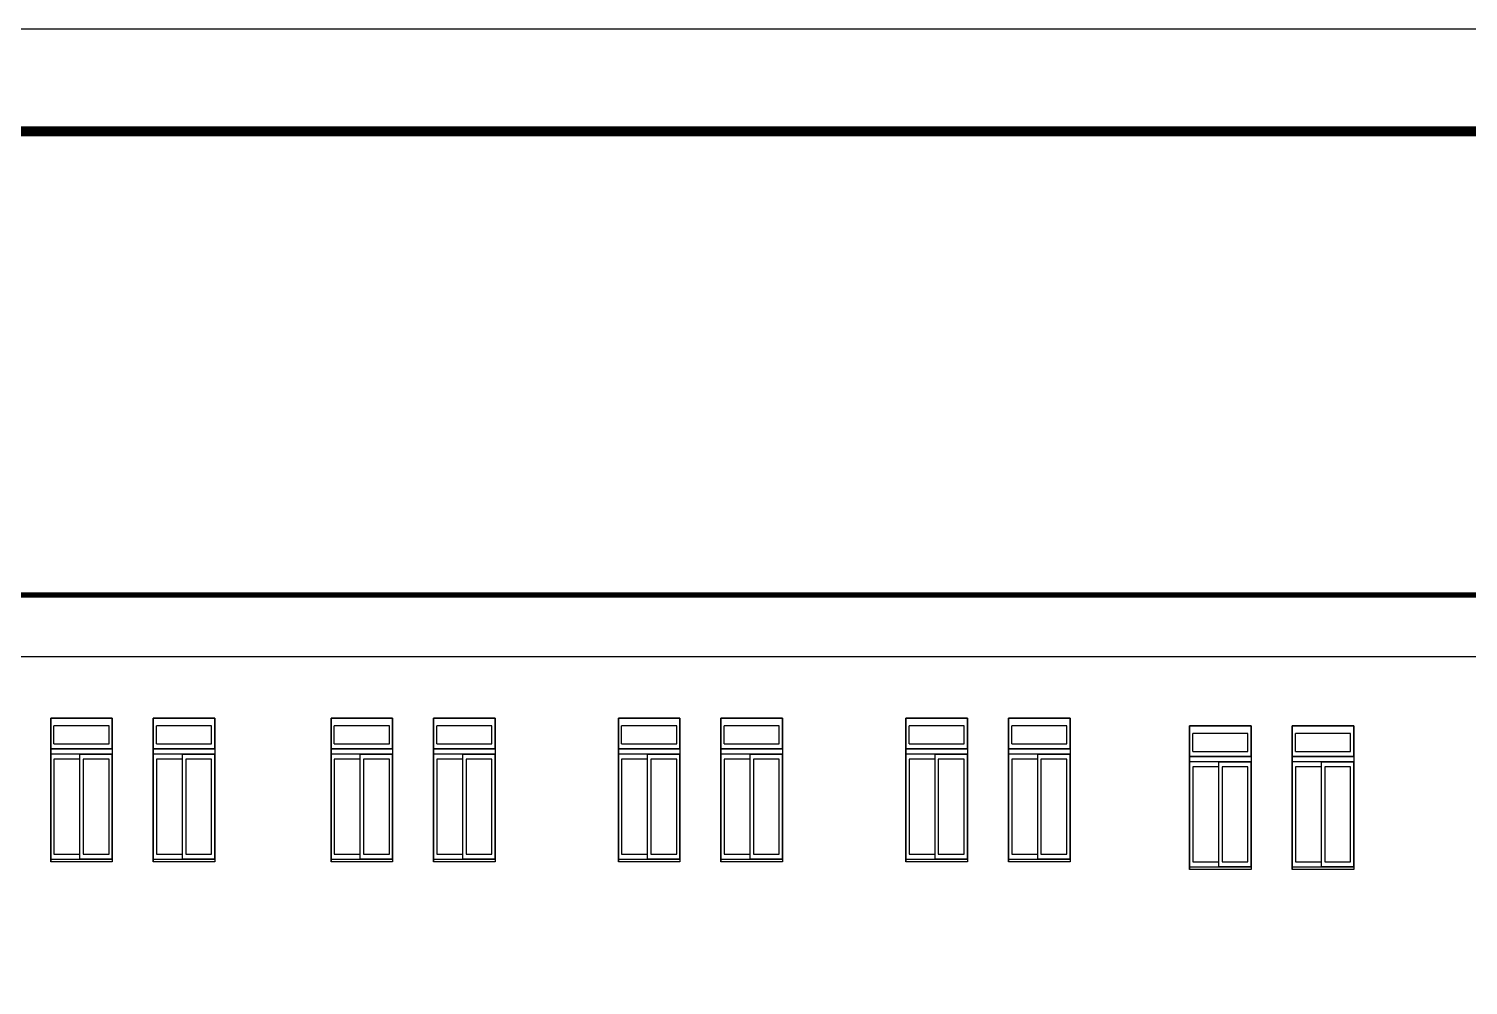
# Model space of a CAD drawing. Extents: x -55219 to 470149, y 494712 to 780039.
# Drawn here: x 278044 to 299083, y 569827 to 583812 of the extents above; entities that cross this region are included whole.
import ezdxf

# ---------------------------------------------------------------- set-up
doc = ezdxf.new("R2010")
doc.units = 0
doc.header["$LTSCALE"] = 1500
doc.header["$MEASUREMENT"] = 0
doc.layers.add('LVTRY', color=6, linetype='CONTINUOUS')
doc.layers.add('PUB_TITLE', color=4, linetype='CONTINUOUS')

msp = doc.modelspace()

# ---------------------------------------------------------------- linework, layer by layer
at = {"layer": 'LVTRY', "color": 7}
for p, q in [((277664.3, 574632.8), (320364.3, 574632.8)), ((278364.3, 573732.8), (278364.3, 571632.8)), ((279264.3, 573732.8), (278364.3, 573732.8)), ((279264.3, 573732.8), (278364.3, 573732.8)), ((278364.3, 573732.8), (279264.3, 573732.8)), ((279264.3, 573732.8), (278364.3, 573732.8)), ((279264.3, 573732.8), (278364.3, 573732.8)), ((278364.3, 573732.8), (278364.3, 573282.8)), ((278364.3, 573282.8), (278364.3, 573732.8)), ((278364.3, 573732.8), (278364.3, 573282.8)), ((278364.3, 573282.8), (278364.3, 573732.8)), ((278364.3, 573282.8), (278364.3, 573732.8)), ((279264.3, 573732.8), (279264.3, 571632.8)), ((279264.3, 573282.8), (279264.3, 573732.8)), ((279264.3, 573732.8), (279264.3, 573282.8)), ((279264.3, 573732.8), (279264.3, 573282.8)), ((279264.3, 573732.8), (279264.3, 573282.8)), ((279264.3, 573732.8), (279264.3, 573282.8)), ((279864.3, 573732.8), (279864.3, 571632.8)), ((280764.3, 573732.8), (279864.3, 573732.8)), ((280764.3, 573732.8), (279864.3, 573732.8)), ((279864.3, 573732.8), (280764.3, 573732.8)), ((280764.3, 573732.8), (279864.3, 573732.8)), ((280764.3, 573732.8), (279864.3, 573732.8)), ((279864.3, 573732.8), (279864.3, 573282.8)), ((279864.3, 573282.8), (279864.3, 573732.8)), ((279864.3, 573732.8), (279864.3, 573282.8)), ((279864.3, 573282.8), (279864.3, 573732.8)), ((279864.3, 573282.8), (279864.3, 573732.8)), ((280764.3, 573732.8), (280764.3, 571632.8)), ((280764.3, 573282.8), (280764.3, 573732.8)), ((280764.3, 573732.8), (280764.3, 573282.8)), ((280764.3, 573732.8), (280764.3, 573282.8)), ((280764.3, 573732.8), (280764.3, 573282.8)), ((280764.3, 573732.8), (280764.3, 573282.8)), ((282461.7, 573732.8), (282461.7, 571632.8)), ((283361.7, 573732.8), (282461.7, 573732.8)), ((283361.7, 573732.8), (282461.7, 573732.8)), ((282461.7, 573732.8), (283361.7, 573732.8)), ((283361.7, 573732.8), (282461.7, 573732.8)), ((283361.7, 573732.8), (282461.7, 573732.8)), ((282461.7, 573732.8), (282461.7, 573282.8)), ((282461.7, 573282.8), (282461.7, 573732.8)), ((282461.7, 573732.8), (282461.7, 573282.8)), ((282461.7, 573282.8), (282461.7, 573732.8)), ((282461.7, 573282.8), (282461.7, 573732.8)), ((283361.7, 573732.8), (283361.7, 571632.8)), ((283361.7, 573282.8), (283361.7, 573732.8)), ((283361.7, 573732.8), (283361.7, 573282.8)), ((283361.7, 573732.8), (283361.7, 573282.8)), ((283361.7, 573732.8), (283361.7, 573282.8)), ((283361.7, 573732.8), (283361.7, 573282.8)), ((283961.7, 573732.8), (283961.7, 571632.8)), ((284861.7, 573732.8), (283961.7, 573732.8)), ((284861.7, 573732.8), (283961.7, 573732.8)), ((283961.7, 573732.8), (284861.7, 573732.8)), ((284861.7, 573732.8), (283961.7, 573732.8)), ((284861.7, 573732.8), (283961.7, 573732.8)), ((283961.7, 573732.8), (283961.7, 573282.8)), ((283961.7, 573282.8), (283961.7, 573732.8)), ((283961.7, 573732.8), (283961.7, 573282.8)), ((283961.7, 573282.8), (283961.7, 573732.8)), ((283961.7, 573282.8), (283961.7, 573732.8)), ((284861.7, 573732.8), (284861.7, 571632.8)), ((284861.7, 573282.8), (284861.7, 573732.8)), ((284861.7, 573732.8), (284861.7, 573282.8)), ((284861.7, 573732.8), (284861.7, 573282.8)), ((284861.7, 573732.8), (284861.7, 573282.8)), ((284861.7, 573732.8), (284861.7, 573282.8)), ((286661.7, 573732.8), (286661.7, 571632.8)), ((287561.7, 573732.8), (286661.7, 573732.8)), ((287561.7, 573732.8), (286661.7, 573732.8)), ((286661.7, 573732.8), (287561.7, 573732.8)), ((287561.7, 573732.8), (286661.7, 573732.8)), ((287561.7, 573732.8), (286661.7, 573732.8)), ((286661.7, 573732.8), (286661.7, 573282.8)), ((286661.7, 573282.8), (286661.7, 573732.8)), ((286661.7, 573732.8), (286661.7, 573282.8)), ((286661.7, 573282.8), (286661.7, 573732.8)), ((286661.7, 573282.8), (286661.7, 573732.8)), ((287561.7, 573732.8), (287561.7, 571632.8)), ((287561.7, 573282.8), (287561.7, 573732.8)), ((287561.7, 573732.8), (287561.7, 573282.8)), ((287561.7, 573732.8), (287561.7, 573282.8)), ((287561.7, 573732.8), (287561.7, 573282.8)), ((287561.7, 573732.8), (287561.7, 573282.8)), ((288161.7, 573732.8), (288161.7, 571632.8)), ((289061.7, 573732.8), (288161.7, 573732.8)), ((289061.7, 573732.8), (288161.7, 573732.8)), ((288161.7, 573732.8), (289061.7, 573732.8)), ((289061.7, 573732.8), (288161.7, 573732.8)), ((289061.7, 573732.8), (288161.7, 573732.8)), ((288161.7, 573732.8), (288161.7, 573282.8)), ((288161.7, 573282.8), (288161.7, 573732.8)), ((288161.7, 573732.8), (288161.7, 573282.8)), ((288161.7, 573282.8), (288161.7, 573732.8)), ((288161.7, 573282.8), (288161.7, 573732.8)), ((289061.7, 573732.8), (289061.7, 571632.8)), ((289061.7, 573282.8), (289061.7, 573732.8)), ((289061.7, 573732.8), (289061.7, 573282.8)), ((289061.7, 573732.8), (289061.7, 573282.8)), ((289061.7, 573732.8), (289061.7, 573282.8)), ((289061.7, 573732.8), (289061.7, 573282.8)), ((290864.3, 573732.8), (290864.3, 571632.8)), ((291764.3, 573732.8), (290864.3, 573732.8)), ((291764.3, 573732.8), (290864.3, 573732.8)), ((290864.3, 573732.8), (291764.3, 573732.8)), ((291764.3, 573732.8), (290864.3, 573732.8)), ((291764.3, 573732.8), (290864.3, 573732.8)), ((290864.3, 573732.8), (290864.3, 573282.8)), ((290864.3, 573282.8), (290864.3, 573732.8)), ((290864.3, 573732.8), (290864.3, 573282.8)), ((290864.3, 573282.8), (290864.3, 573732.8)), ((290864.3, 573282.8), (290864.3, 573732.8)), ((291764.3, 573732.8), (291764.3, 571632.8)), ((291764.3, 573282.8), (291764.3, 573732.8)), ((291764.3, 573732.8), (291764.3, 573282.8)), ((291764.3, 573732.8), (291764.3, 573282.8)), ((291764.3, 573732.8), (291764.3, 573282.8)), ((291764.3, 573732.8), (291764.3, 573282.8)), ((292364.3, 573732.8), (292364.3, 571632.8)), ((293264.3, 573732.8), (292364.3, 573732.8)), ((293264.3, 573732.8), (292364.3, 573732.8)), ((292364.3, 573732.8), (293264.3, 573732.8)), ((293264.3, 573732.8), (292364.3, 573732.8)), ((293264.3, 573732.8), (292364.3, 573732.8)), ((292364.3, 573732.8), (292364.3, 573282.8)), ((292364.3, 573282.8), (292364.3, 573732.8)), ((292364.3, 573732.8), (292364.3, 573282.8)), ((292364.3, 573282.8), (292364.3, 573732.8)), ((292364.3, 573282.8), (292364.3, 573732.8)), ((293264.3, 573732.8), (293264.3, 571632.8)), ((293264.3, 573282.8), (293264.3, 573732.8)), ((293264.3, 573732.8), (293264.3, 573282.8)), ((293264.3, 573732.8), (293264.3, 573282.8)), ((293264.3, 573732.8), (293264.3, 573282.8)), ((293264.3, 573732.8), (293264.3, 573282.8)), ((279216.9, 573620.3), (278411.7, 573620.3)), ((279216.9, 573620.3), (278411.7, 573620.3)), ((278411.7, 573357.8), (278411.7, 573620.3)), ((278411.7, 573357.8), (278411.7, 573620.3)), ((279216.9, 573357.8), (279216.9, 573620.3)), ((279216.9, 573357.8), (279216.9, 573620.3)), ((280716.9, 573620.3), (279911.7, 573620.3)), ((280716.9, 573620.3), (279911.7, 573620.3)), ((279911.7, 573357.8), (279911.7, 573620.3)), ((279911.7, 573357.8), (279911.7, 573620.3)), ((280716.9, 573357.8), (280716.9, 573620.3)), ((280716.9, 573357.8), (280716.9, 573620.3)), ((283314.3, 573620.3), (282509, 573620.3)), ((283314.3, 573620.3), (282509, 573620.3)), ((282509, 573357.8), (282509, 573620.3)), ((282509, 573357.8), (282509, 573620.3)), ((283314.3, 573357.8), (283314.3, 573620.3)), ((283314.3, 573357.8), (283314.3, 573620.3)), ((284814.3, 573620.3), (284009, 573620.3)), ((284814.3, 573620.3), (284009, 573620.3)), ((284009, 573357.8), (284009, 573620.3)), ((284009, 573357.8), (284009, 573620.3)), ((284814.3, 573357.8), (284814.3, 573620.3)), ((284814.3, 573357.8), (284814.3, 573620.3)), ((287514.3, 573620.3), (286709, 573620.3)), ((287514.3, 573620.3), (286709, 573620.3)), ((286709, 573357.8), (286709, 573620.3)), ((286709, 573357.8), (286709, 573620.3)), ((287514.3, 573357.8), (287514.3, 573620.3)), ((287514.3, 573357.8), (287514.3, 573620.3)), ((289014.3, 573620.3), (288209, 573620.3)), ((289014.3, 573620.3), (288209, 573620.3)), ((288209, 573357.8), (288209, 573620.3)), ((288209, 573357.8), (288209, 573620.3)), ((289014.3, 573357.8), (289014.3, 573620.3)), ((289014.3, 573357.8), (289014.3, 573620.3)), ((291716.9, 573620.3), (290911.7, 573620.3)), ((291716.9, 573620.3), (290911.7, 573620.3)), ((290911.7, 573357.8), (290911.7, 573620.3)), ((290911.7, 573357.8), (290911.7, 573620.3)), ((291716.9, 573357.8), (291716.9, 573620.3)), ((291716.9, 573357.8), (291716.9, 573620.3)), ((293216.9, 573620.3), (292411.7, 573620.3)), ((293216.9, 573620.3), (292411.7, 573620.3)), ((292411.7, 573357.8), (292411.7, 573620.3)), ((292411.7, 573357.8), (292411.7, 573620.3)), ((293216.9, 573357.8), (293216.9, 573620.3)), ((293216.9, 573357.8), (293216.9, 573620.3)), ((295011.7, 573620.3), (295011.7, 571520.3)), ((295911.7, 573620.3), (295011.7, 573620.3)), ((295911.7, 573620.3), (295011.7, 573620.3)), ((295011.7, 573620.3), (295911.7, 573620.3)), ((295911.7, 573620.3), (295011.7, 573620.3)), ((295911.7, 573620.3), (295011.7, 573620.3)), ((295011.7, 573620.3), (295011.7, 573170.3)), ((295011.7, 573170.3), (295011.7, 573620.3)), ((295011.7, 573620.3), (295011.7, 573170.3)), ((295011.7, 573170.3), (295011.7, 573620.3)), ((295011.7, 573170.3), (295011.7, 573620.3)), ((295911.7, 573620.3), (295911.7, 571520.3)), ((295911.7, 573170.3), (295911.7, 573620.3)), ((295911.7, 573620.3), (295911.7, 573170.3)), ((295911.7, 573620.3), (295911.7, 573170.3)), ((295911.7, 573620.3), (295911.7, 573170.3)), ((295911.7, 573620.3), (295911.7, 573170.3)), ((296511.7, 573620.3), (296511.7, 571520.3)), ((297411.7, 573620.3), (296511.7, 573620.3)), ((297411.7, 573620.3), (296511.7, 573620.3)), ((296511.7, 573620.3), (297411.7, 573620.3)), ((297411.7, 573620.3), (296511.7, 573620.3)), ((297411.7, 573620.3), (296511.7, 573620.3)), ((296511.7, 573620.3), (296511.7, 573170.3)), ((296511.7, 573170.3), (296511.7, 573620.3)), ((296511.7, 573620.3), (296511.7, 573170.3)), ((296511.7, 573170.3), (296511.7, 573620.3)), ((296511.7, 573170.3), (296511.7, 573620.3)), ((297411.7, 573620.3), (297411.7, 571520.3)), ((297411.7, 573170.3), (297411.7, 573620.3)), ((297411.7, 573620.3), (297411.7, 573170.3)), ((297411.7, 573620.3), (297411.7, 573170.3)), ((297411.7, 573620.3), (297411.7, 573170.3)), ((297411.7, 573620.3), (297411.7, 573170.3)), ((278411.7, 573357.8), (279216.9, 573357.8)), ((278411.7, 573357.8), (279216.9, 573357.8)), ((279911.7, 573357.8), (280716.9, 573357.8)), ((279911.7, 573357.8), (280716.9, 573357.8)), ((282509, 573357.8), (283314.3, 573357.8)), ((282509, 573357.8), (283314.3, 573357.8)), ((284009, 573357.8), (284814.3, 573357.8)), ((284009, 573357.8), (284814.3, 573357.8)), ((286709, 573357.8), (287514.3, 573357.8)), ((286709, 573357.8), (287514.3, 573357.8)), ((288209, 573357.8), (289014.3, 573357.8)), ((288209, 573357.8), (289014.3, 573357.8)), ((290911.7, 573357.8), (291716.9, 573357.8)), ((290911.7, 573357.8), (291716.9, 573357.8)), ((292411.7, 573357.8), (293216.9, 573357.8)), ((292411.7, 573357.8), (293216.9, 573357.8)), ((295864.3, 573507.8), (295059, 573507.8)), ((295864.3, 573507.8), (295059, 573507.8)), ((295059, 573245.3), (295059, 573507.8)), ((295059, 573245.3), (295059, 573507.8)), ((295864.3, 573245.3), (295864.3, 573507.8)), ((295864.3, 573245.3), (295864.3, 573507.8)), ((297364.3, 573507.8), (296559, 573507.8)), ((297364.3, 573507.8), (296559, 573507.8)), ((296559, 573245.3), (296559, 573507.8)), ((296559, 573245.3), (296559, 573507.8)), ((297364.3, 573245.3), (297364.3, 573507.8)), ((297364.3, 573245.3), (297364.3, 573507.8)), ((278364.3, 571632.8), (278364.3, 573282.8)), ((278364.3, 571632.8), (278364.3, 573282.8)), ((278364.3, 573282.8), (279264.3, 573282.8)), ((279264.3, 573282.8), (278364.3, 573282.8)), ((279264.3, 573282.8), (278364.3, 573282.8)), ((278364.3, 573207.8), (278364.3, 571670.3)), ((278364.3, 573207.8), (278364.3, 571670.3)), ((279264.3, 573207.8), (278364.3, 573207.8)), ((279264.3, 573207.8), (278364.3, 573207.8)), ((278411.7, 573132.8), (278411.7, 571745.3)), ((278411.7, 573132.8), (278411.7, 571745.3)), ((278790.6, 573132.8), (278411.7, 573132.8)), ((278790.6, 573132.8), (278411.7, 573132.8)), ((278790.6, 571670.3), (278790.6, 573207.8)), ((278790.6, 571670.3), (278790.6, 573207.8)), ((278790.6, 573207.8), (279264.3, 573207.8)), ((278838, 573132.8), (278838, 571745.3)), ((278838, 573132.8), (278838, 571745.3)), ((279216.9, 573132.8), (278838, 573132.8)), ((279216.9, 573132.8), (278838, 573132.8)), ((279216.9, 571745.3), (279216.9, 573132.8)), ((279216.9, 571745.3), (279216.9, 573132.8)), ((279264.3, 573282.8), (279264.3, 571632.8)), ((279264.3, 573282.8), (279264.3, 571632.8)), ((279264.3, 571670.3), (279264.3, 573207.8)), ((279264.3, 573207.8), (279264.3, 571670.3)), ((279264.3, 573207.8), (279264.3, 571670.3)), ((279864.3, 571632.8), (279864.3, 573282.8)), ((279864.3, 571632.8), (279864.3, 573282.8)), ((279864.3, 573282.8), (280764.3, 573282.8)), ((280764.3, 573282.8), (279864.3, 573282.8)), ((280764.3, 573282.8), (279864.3, 573282.8)), ((279864.3, 573207.8), (279864.3, 571670.3)), ((279864.3, 573207.8), (279864.3, 571670.3)), ((280764.3, 573207.8), (279864.3, 573207.8)), ((280764.3, 573207.8), (279864.3, 573207.8)), ((279911.7, 573132.8), (279911.7, 571745.3)), ((279911.7, 573132.8), (279911.7, 571745.3)), ((280290.6, 573132.8), (279911.7, 573132.8)), ((280290.6, 573132.8), (279911.7, 573132.8)), ((280290.6, 571670.3), (280290.6, 573207.8)), ((280290.6, 571670.3), (280290.6, 573207.8)), ((280290.6, 573207.8), (280764.3, 573207.8)), ((280338, 573132.8), (280338, 571745.3)), ((280338, 573132.8), (280338, 571745.3)), ((280716.9, 573132.8), (280338, 573132.8)), ((280716.9, 573132.8), (280338, 573132.8)), ((280716.9, 571745.3), (280716.9, 573132.8)), ((280716.9, 571745.3), (280716.9, 573132.8)), ((280764.3, 573282.8), (280764.3, 571632.8)), ((280764.3, 573282.8), (280764.3, 571632.8)), ((280764.3, 571670.3), (280764.3, 573207.8)), ((280764.3, 573207.8), (280764.3, 571670.3)), ((280764.3, 573207.8), (280764.3, 571670.3)), ((282461.7, 571632.8), (282461.7, 573282.8)), ((282461.7, 571632.8), (282461.7, 573282.8)), ((282461.7, 573282.8), (283361.7, 573282.8)), ((283361.7, 573282.8), (282461.7, 573282.8)), ((283361.7, 573282.8), (282461.7, 573282.8)), ((282461.7, 573207.8), (282461.7, 571670.3)), ((282461.7, 573207.8), (282461.7, 571670.3)), ((283361.7, 573207.8), (282461.7, 573207.8)), ((283361.7, 573207.8), (282461.7, 573207.8)), ((282509, 573132.8), (282509, 571745.3)), ((282509, 573132.8), (282509, 571745.3)), ((282888, 573132.8), (282509, 573132.8)), ((282888, 573132.8), (282509, 573132.8)), ((282888, 571670.3), (282888, 573207.8)), ((282888, 571670.3), (282888, 573207.8)), ((282888, 573207.8), (283361.7, 573207.8)), ((282935.3, 573132.8), (282935.3, 571745.3)), ((282935.3, 573132.8), (282935.3, 571745.3)), ((283314.3, 573132.8), (282935.3, 573132.8)), ((283314.3, 573132.8), (282935.3, 573132.8)), ((283314.3, 571745.3), (283314.3, 573132.8)), ((283314.3, 571745.3), (283314.3, 573132.8)), ((283361.7, 573282.8), (283361.7, 571632.8)), ((283361.7, 573282.8), (283361.7, 571632.8)), ((283361.7, 571670.3), (283361.7, 573207.8)), ((283361.7, 573207.8), (283361.7, 571670.3)), ((283361.7, 573207.8), (283361.7, 571670.3)), ((283961.7, 571632.8), (283961.7, 573282.8)), ((283961.7, 571632.8), (283961.7, 573282.8)), ((283961.7, 573282.8), (284861.7, 573282.8)), ((284861.7, 573282.8), (283961.7, 573282.8)), ((284861.7, 573282.8), (283961.7, 573282.8)), ((283961.7, 573207.8), (283961.7, 571670.3)), ((283961.7, 573207.8), (283961.7, 571670.3)), ((284861.7, 573207.8), (283961.7, 573207.8)), ((284861.7, 573207.8), (283961.7, 573207.8)), ((284009, 573132.8), (284009, 571745.3)), ((284009, 573132.8), (284009, 571745.3)), ((284388, 573132.8), (284009, 573132.8)), ((284388, 573132.8), (284009, 573132.8)), ((284388, 571670.3), (284388, 573207.8)), ((284388, 571670.3), (284388, 573207.8)), ((284388, 573207.8), (284861.7, 573207.8)), ((284435.3, 573132.8), (284435.3, 571745.3)), ((284435.3, 573132.8), (284435.3, 571745.3)), ((284814.3, 573132.8), (284435.3, 573132.8)), ((284814.3, 573132.8), (284435.3, 573132.8)), ((284814.3, 571745.3), (284814.3, 573132.8)), ((284814.3, 571745.3), (284814.3, 573132.8)), ((284861.7, 573282.8), (284861.7, 571632.8)), ((284861.7, 573282.8), (284861.7, 571632.8)), ((284861.7, 571670.3), (284861.7, 573207.8)), ((284861.7, 573207.8), (284861.7, 571670.3)), ((284861.7, 573207.8), (284861.7, 571670.3)), ((286661.7, 571632.8), (286661.7, 573282.8)), ((286661.7, 571632.8), (286661.7, 573282.8)), ((286661.7, 573282.8), (287561.7, 573282.8)), ((287561.7, 573282.8), (286661.7, 573282.8)), ((287561.7, 573282.8), (286661.7, 573282.8)), ((286661.7, 573207.8), (286661.7, 571670.3)), ((286661.7, 573207.8), (286661.7, 571670.3)), ((287561.7, 573207.8), (286661.7, 573207.8)), ((287561.7, 573207.8), (286661.7, 573207.8)), ((286709, 573132.8), (286709, 571745.3)), ((286709, 573132.8), (286709, 571745.3)), ((287088, 573132.8), (286709, 573132.8)), ((287088, 573132.8), (286709, 573132.8)), ((287088, 571670.3), (287088, 573207.8)), ((287088, 571670.3), (287088, 573207.8)), ((287088, 573207.8), (287561.7, 573207.8)), ((287135.3, 573132.8), (287135.3, 571745.3)), ((287135.3, 573132.8), (287135.3, 571745.3)), ((287514.3, 573132.8), (287135.3, 573132.8)), ((287514.3, 573132.8), (287135.3, 573132.8)), ((287514.3, 571745.3), (287514.3, 573132.8)), ((287514.3, 571745.3), (287514.3, 573132.8)), ((287561.7, 573282.8), (287561.7, 571632.8)), ((287561.7, 573282.8), (287561.7, 571632.8)), ((287561.7, 571670.3), (287561.7, 573207.8)), ((287561.7, 573207.8), (287561.7, 571670.3)), ((287561.7, 573207.8), (287561.7, 571670.3)), ((288161.7, 571632.8), (288161.7, 573282.8)), ((288161.7, 571632.8), (288161.7, 573282.8)), ((288161.7, 573282.8), (289061.7, 573282.8)), ((289061.7, 573282.8), (288161.7, 573282.8)), ((289061.7, 573282.8), (288161.7, 573282.8)), ((288161.7, 573207.8), (288161.7, 571670.3)), ((288161.7, 573207.8), (288161.7, 571670.3)), ((289061.7, 573207.8), (288161.7, 573207.8)), ((289061.7, 573207.8), (288161.7, 573207.8)), ((288209, 573132.8), (288209, 571745.3)), ((288209, 573132.8), (288209, 571745.3)), ((288588, 573132.8), (288209, 573132.8)), ((288588, 573132.8), (288209, 573132.8)), ((288588, 571670.3), (288588, 573207.8)), ((288588, 571670.3), (288588, 573207.8)), ((288588, 573207.8), (289061.7, 573207.8)), ((288635.3, 573132.8), (288635.3, 571745.3)), ((288635.3, 573132.8), (288635.3, 571745.3)), ((289014.3, 573132.8), (288635.3, 573132.8)), ((289014.3, 573132.8), (288635.3, 573132.8)), ((289014.3, 571745.3), (289014.3, 573132.8)), ((289014.3, 571745.3), (289014.3, 573132.8)), ((289061.7, 573282.8), (289061.7, 571632.8)), ((289061.7, 573282.8), (289061.7, 571632.8)), ((289061.7, 571670.3), (289061.7, 573207.8)), ((289061.7, 573207.8), (289061.7, 571670.3)), ((289061.7, 573207.8), (289061.7, 571670.3)), ((290864.3, 571632.8), (290864.3, 573282.8)), ((290864.3, 571632.8), (290864.3, 573282.8)), ((290864.3, 573282.8), (291764.3, 573282.8)), ((291764.3, 573282.8), (290864.3, 573282.8)), ((291764.3, 573282.8), (290864.3, 573282.8)), ((290864.3, 573207.8), (290864.3, 571670.3)), ((290864.3, 573207.8), (290864.3, 571670.3)), ((291764.3, 573207.8), (290864.3, 573207.8)), ((291764.3, 573207.8), (290864.3, 573207.8)), ((290911.7, 573132.8), (290911.7, 571745.3)), ((290911.7, 573132.8), (290911.7, 571745.3)), ((291290.6, 573132.8), (290911.7, 573132.8)), ((291290.6, 573132.8), (290911.7, 573132.8)), ((291290.6, 571670.3), (291290.6, 573207.8)), ((291290.6, 571670.3), (291290.6, 573207.8)), ((291290.6, 573207.8), (291764.3, 573207.8)), ((291338, 573132.8), (291338, 571745.3)), ((291338, 573132.8), (291338, 571745.3)), ((291716.9, 573132.8), (291338, 573132.8)), ((291716.9, 573132.8), (291338, 573132.8)), ((291716.9, 571745.3), (291716.9, 573132.8)), ((291716.9, 571745.3), (291716.9, 573132.8)), ((291764.3, 573282.8), (291764.3, 571632.8)), ((291764.3, 573282.8), (291764.3, 571632.8)), ((291764.3, 571670.3), (291764.3, 573207.8)), ((291764.3, 573207.8), (291764.3, 571670.3)), ((291764.3, 573207.8), (291764.3, 571670.3)), ((292364.3, 571632.8), (292364.3, 573282.8)), ((292364.3, 571632.8), (292364.3, 573282.8)), ((292364.3, 573282.8), (293264.3, 573282.8)), ((293264.3, 573282.8), (292364.3, 573282.8)), ((293264.3, 573282.8), (292364.3, 573282.8)), ((292364.3, 573207.8), (292364.3, 571670.3)), ((292364.3, 573207.8), (292364.3, 571670.3)), ((293264.3, 573207.8), (292364.3, 573207.8)), ((293264.3, 573207.8), (292364.3, 573207.8)), ((292411.7, 573132.8), (292411.7, 571745.3)), ((292411.7, 573132.8), (292411.7, 571745.3)), ((292790.6, 573132.8), (292411.7, 573132.8)), ((292790.6, 573132.8), (292411.7, 573132.8)), ((292790.6, 571670.3), (292790.6, 573207.8)), ((292790.6, 571670.3), (292790.6, 573207.8)), ((292790.6, 573207.8), (293264.3, 573207.8)), ((292838, 573132.8), (292838, 571745.3)), ((292838, 573132.8), (292838, 571745.3)), ((293216.9, 573132.8), (292838, 573132.8)), ((293216.9, 573132.8), (292838, 573132.8)), ((293216.9, 571745.3), (293216.9, 573132.8)), ((293216.9, 571745.3), (293216.9, 573132.8)), ((293264.3, 573282.8), (293264.3, 571632.8)), ((293264.3, 573282.8), (293264.3, 571632.8)), ((293264.3, 571670.3), (293264.3, 573207.8)), ((293264.3, 573207.8), (293264.3, 571670.3)), ((293264.3, 573207.8), (293264.3, 571670.3)), ((295011.7, 571520.3), (295011.7, 573170.3)), ((295011.7, 571520.3), (295011.7, 573170.3)), ((295011.7, 573170.3), (295911.7, 573170.3)), ((295911.7, 573170.3), (295011.7, 573170.3)), ((295911.7, 573170.3), (295011.7, 573170.3)), ((295059, 573245.3), (295864.3, 573245.3)), ((295059, 573245.3), (295864.3, 573245.3)), ((295911.7, 573170.3), (295911.7, 571520.3)), ((295911.7, 573170.3), (295911.7, 571520.3)), ((296511.7, 571520.3), (296511.7, 573170.3)), ((296511.7, 571520.3), (296511.7, 573170.3)), ((296511.7, 573170.3), (297411.7, 573170.3)), ((297411.7, 573170.3), (296511.7, 573170.3)), ((297411.7, 573170.3), (296511.7, 573170.3)), ((296559, 573245.3), (297364.3, 573245.3)), ((296559, 573245.3), (297364.3, 573245.3)), ((297411.7, 573170.3), (297411.7, 571520.3)), ((297411.7, 573170.3), (297411.7, 571520.3)), ((295011.7, 573095.3), (295011.7, 571557.8)), ((295011.7, 573095.3), (295011.7, 571557.8)), ((295911.7, 573095.3), (295011.7, 573095.3)), ((295911.7, 573095.3), (295011.7, 573095.3)), ((295059, 573020.3), (295059, 571632.8)), ((295059, 573020.3), (295059, 571632.8)), ((295438, 573020.3), (295059, 573020.3)), ((295438, 573020.3), (295059, 573020.3)), ((295438, 571557.8), (295438, 573095.3)), ((295438, 571557.8), (295438, 573095.3)), ((295438, 573095.3), (295911.7, 573095.3)), ((295485.3, 573020.3), (295485.3, 571632.8)), ((295485.3, 573020.3), (295485.3, 571632.8)), ((295864.3, 573020.3), (295485.3, 573020.3)), ((295864.3, 573020.3), (295485.3, 573020.3)), ((295864.3, 571632.8), (295864.3, 573020.3)), ((295864.3, 571632.8), (295864.3, 573020.3)), ((295911.7, 571557.8), (295911.7, 573095.3)), ((295911.7, 573095.3), (295911.7, 571557.8)), ((295911.7, 573095.3), (295911.7, 571557.8)), ((296511.7, 573095.3), (296511.7, 571557.8)), ((296511.7, 573095.3), (296511.7, 571557.8)), ((297411.7, 573095.3), (296511.7, 573095.3)), ((297411.7, 573095.3), (296511.7, 573095.3)), ((296559, 573020.3), (296559, 571632.8)), ((296559, 573020.3), (296559, 571632.8)), ((296938, 573020.3), (296559, 573020.3)), ((296938, 573020.3), (296559, 573020.3)), ((296938, 571557.8), (296938, 573095.3)), ((296938, 571557.8), (296938, 573095.3)), ((296938, 573095.3), (297411.7, 573095.3)), ((296985.3, 573020.3), (296985.3, 571632.8)), ((296985.3, 573020.3), (296985.3, 571632.8)), ((297364.3, 573020.3), (296985.3, 573020.3)), ((297364.3, 573020.3), (296985.3, 573020.3)), ((297364.3, 571632.8), (297364.3, 573020.3)), ((297364.3, 571632.8), (297364.3, 573020.3)), ((297411.7, 571557.8), (297411.7, 573095.3)), ((297411.7, 573095.3), (297411.7, 571557.8)), ((297411.7, 573095.3), (297411.7, 571557.8)), ((278364.3, 571670.3), (279264.3, 571670.3)), ((278364.3, 571670.3), (279264.3, 571670.3)), ((279264.3, 571632.8), (278364.3, 571632.8)), ((279264.3, 571632.8), (278364.3, 571632.8)), ((279264.3, 571632.8), (278364.3, 571632.8)), ((278364.3, 571632.8), (278364.3, 571632.8)), ((278411.7, 571745.3), (278790.6, 571745.3)), ((278411.7, 571745.3), (278790.6, 571745.3)), ((279264.3, 571670.3), (278790.6, 571670.3)), ((278838, 571745.3), (279216.9, 571745.3)), ((278838, 571745.3), (279216.9, 571745.3)), ((279864.3, 571670.3), (280764.3, 571670.3)), ((279864.3, 571670.3), (280764.3, 571670.3)), ((280764.3, 571632.8), (279864.3, 571632.8)), ((280764.3, 571632.8), (279864.3, 571632.8)), ((280764.3, 571632.8), (279864.3, 571632.8)), ((279864.3, 571632.8), (279864.3, 571632.8)), ((279911.7, 571745.3), (280290.6, 571745.3)), ((279911.7, 571745.3), (280290.6, 571745.3)), ((280764.3, 571670.3), (280290.6, 571670.3)), ((280338, 571745.3), (280716.9, 571745.3)), ((280338, 571745.3), (280716.9, 571745.3)), ((282461.7, 571670.3), (283361.7, 571670.3)), ((282461.7, 571670.3), (283361.7, 571670.3)), ((283361.7, 571632.8), (282461.7, 571632.8)), ((283361.7, 571632.8), (282461.7, 571632.8)), ((283361.7, 571632.8), (282461.7, 571632.8)), ((282461.7, 571632.8), (282461.7, 571632.8)), ((282509, 571745.3), (282888, 571745.3)), ((282509, 571745.3), (282888, 571745.3)), ((283361.7, 571670.3), (282888, 571670.3)), ((282935.3, 571745.3), (283314.3, 571745.3)), ((282935.3, 571745.3), (283314.3, 571745.3)), ((283961.7, 571670.3), (284861.7, 571670.3)), ((283961.7, 571670.3), (284861.7, 571670.3)), ((284861.7, 571632.8), (283961.7, 571632.8)), ((284861.7, 571632.8), (283961.7, 571632.8)), ((284861.7, 571632.8), (283961.7, 571632.8)), ((283961.7, 571632.8), (283961.7, 571632.8)), ((284009, 571745.3), (284388, 571745.3)), ((284009, 571745.3), (284388, 571745.3)), ((284861.7, 571670.3), (284388, 571670.3)), ((284435.3, 571745.3), (284814.3, 571745.3)), ((284435.3, 571745.3), (284814.3, 571745.3)), ((286661.7, 571670.3), (287561.7, 571670.3)), ((286661.7, 571670.3), (287561.7, 571670.3)), ((287561.7, 571632.8), (286661.7, 571632.8)), ((287561.7, 571632.8), (286661.7, 571632.8)), ((287561.7, 571632.8), (286661.7, 571632.8)), ((286661.7, 571632.8), (286661.7, 571632.8)), ((286709, 571745.3), (287088, 571745.3)), ((286709, 571745.3), (287088, 571745.3)), ((287561.7, 571670.3), (287088, 571670.3)), ((287135.3, 571745.3), (287514.3, 571745.3)), ((287135.3, 571745.3), (287514.3, 571745.3)), ((288161.7, 571670.3), (289061.7, 571670.3)), ((288161.7, 571670.3), (289061.7, 571670.3)), ((289061.7, 571632.8), (288161.7, 571632.8)), ((289061.7, 571632.8), (288161.7, 571632.8)), ((289061.7, 571632.8), (288161.7, 571632.8)), ((288161.7, 571632.8), (288161.7, 571632.8)), ((288209, 571745.3), (288588, 571745.3)), ((288209, 571745.3), (288588, 571745.3)), ((289061.7, 571670.3), (288588, 571670.3)), ((288635.3, 571745.3), (289014.3, 571745.3)), ((288635.3, 571745.3), (289014.3, 571745.3)), ((290864.3, 571670.3), (291764.3, 571670.3)), ((290864.3, 571670.3), (291764.3, 571670.3)), ((291764.3, 571632.8), (290864.3, 571632.8)), ((291764.3, 571632.8), (290864.3, 571632.8)), ((291764.3, 571632.8), (290864.3, 571632.8)), ((290864.3, 571632.8), (290864.3, 571632.8)), ((290911.7, 571745.3), (291290.6, 571745.3)), ((290911.7, 571745.3), (291290.6, 571745.3)), ((291764.3, 571670.3), (291290.6, 571670.3)), ((291338, 571745.3), (291716.9, 571745.3)), ((291338, 571745.3), (291716.9, 571745.3)), ((292364.3, 571670.3), (293264.3, 571670.3)), ((292364.3, 571670.3), (293264.3, 571670.3)), ((293264.3, 571632.8), (292364.3, 571632.8)), ((293264.3, 571632.8), (292364.3, 571632.8)), ((293264.3, 571632.8), (292364.3, 571632.8)), ((292364.3, 571632.8), (292364.3, 571632.8)), ((292411.7, 571745.3), (292790.6, 571745.3)), ((292411.7, 571745.3), (292790.6, 571745.3)), ((293264.3, 571670.3), (292790.6, 571670.3)), ((292838, 571745.3), (293216.9, 571745.3)), ((292838, 571745.3), (293216.9, 571745.3)), ((295059, 571632.8), (295438, 571632.8)), ((295059, 571632.8), (295438, 571632.8)), ((295485.3, 571632.8), (295864.3, 571632.8)), ((295485.3, 571632.8), (295864.3, 571632.8)), ((296559, 571632.8), (296938, 571632.8)), ((296559, 571632.8), (296938, 571632.8)), ((296985.3, 571632.8), (297364.3, 571632.8)), ((296985.3, 571632.8), (297364.3, 571632.8)), ((295011.7, 571557.8), (295911.7, 571557.8)), ((295011.7, 571557.8), (295911.7, 571557.8)), ((295911.7, 571520.3), (295011.7, 571520.3)), ((295911.7, 571520.3), (295011.7, 571520.3)), ((295911.7, 571520.3), (295011.7, 571520.3)), ((295011.7, 571520.3), (295011.7, 571520.3)), ((295911.7, 571557.8), (295438, 571557.8)), ((296511.7, 571557.8), (297411.7, 571557.8)), ((296511.7, 571557.8), (297411.7, 571557.8)), ((297411.7, 571520.3), (296511.7, 571520.3)), ((297411.7, 571520.3), (296511.7, 571520.3)), ((297411.7, 571520.3), (296511.7, 571520.3)), ((296511.7, 571520.3), (296511.7, 571520.3)), ((297411.7, 571557.8), (296938, 571557.8))]:
    msp.add_line(p, q, dxfattribs=at)
at = {"layer": 'LVTRY', "color": 7, "const_width": 75}
msp.add_lwpolyline([(277424.3, 575532.8), (320364.3, 575532.8)], dxfattribs=at)
at = {"layer": 'PUB_TITLE'}
msp.add_lwpolyline([(209567.7, 494711.6), (209567.7, 583811.6), (335717.7, 583811.6), (335717.7, 494711.6)], close=True, dxfattribs=at)
at = {"layer": 'PUB_TITLE', "const_width": 150}
msp.add_lwpolyline([(213317.7, 496211.6), (334217.7, 496211.6), (334217.7, 582311.6), (213317.7, 582311.6)], close=True, dxfattribs=at)

doc.saveas('drawing.dxf')
